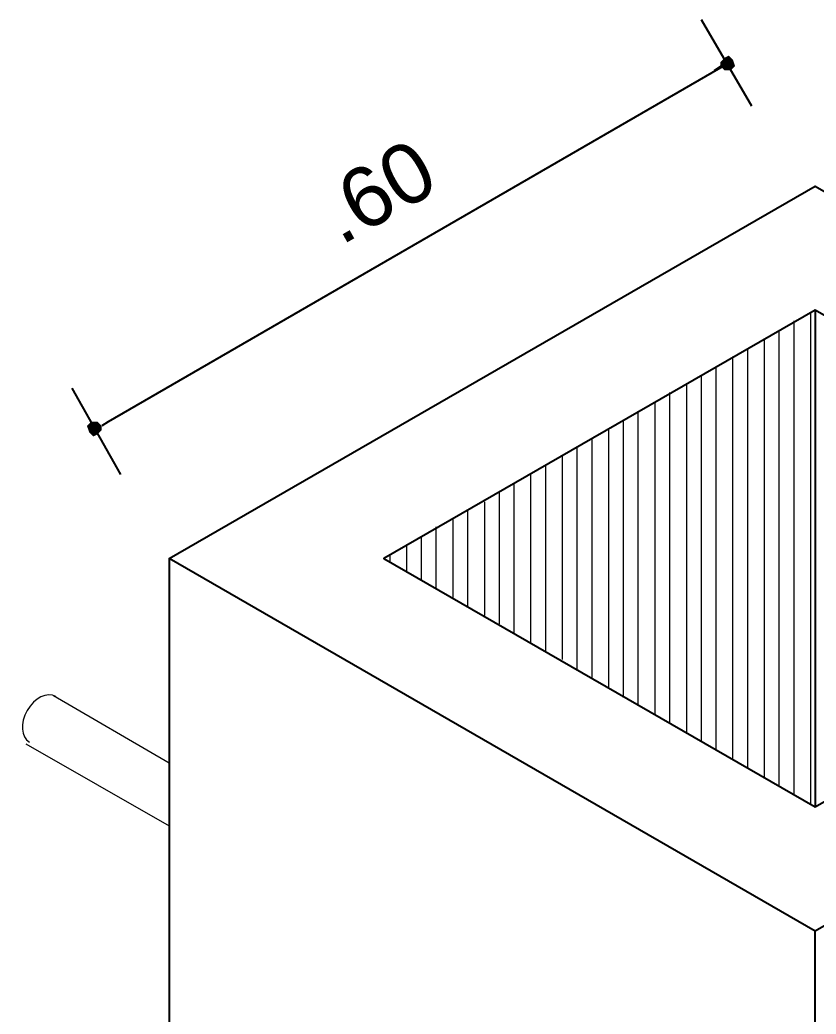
# Model space of a CAD drawing. Header units: metres. Extents: x 0 to 1935, y 0 to 1529.
# Drawn here: x 1889.9732 to 1890.2931, y 1481.7442 to 1482.1436 of the extents above; entities that cross this region are included whole.
import ezdxf

# ---------------------------------------------------------------- set-up
doc = ezdxf.new("R2010")
doc.units = ezdxf.units.M
doc.header["$LTSCALE"] = 0.005
doc.layers.add('A_50_CotasExter', color=7, linetype='Continuous')
doc.layers.add('PDF_0', color=7, linetype='Continuous')
doc.layers.add("PDF_Tub. de desague 4''", color=7, linetype='Continuous', true_color=0x002595)
doc.styles.add('PDF ArialMT', font='arial.ttf')

msp = doc.modelspace()

# ---------------------------------------------------------------- linework, layer by layer
at = {"layer": 'A_50_CotasExter', "color": 18, "ltscale": 0.005, "true_color": 0x000000}
for points in [[(1890.26732, 1482.10898), (1890.24703, 1482.14364)], [(1890.25718, 1482.12589), (1890.00863, 1481.98217), (1890.00609, 1481.98048)], [(1890.25464, 1482.12504), (1890.25211, 1482.12335)], [(1890.0137, 1481.96103), (1889.99425, 1481.99569)]]:
    msp.add_lwpolyline(points, dxfattribs=at)
for points in [[(1890.25802, 1482.12927), (1890.25718, 1482.12589), (1890.25633, 1482.12842)], [(1890.25971, 1482.12758), (1890.25802, 1482.12927), (1890.25718, 1482.12589)], [(1890.25718, 1482.12589), (1890.25633, 1482.12842), (1890.25464, 1482.12673)], [(1890.25464, 1482.12673), (1890.25464, 1482.12504), (1890.25718, 1482.12589)], [(1890.25464, 1482.12504), (1890.25718, 1482.12589), (1890.25633, 1482.12335)], [(1890.25718, 1482.12589), (1890.25633, 1482.12335), (1890.25887, 1482.12335)], [(1890.26056, 1482.12504), (1890.25718, 1482.12589), (1890.25971, 1482.12758)], [(1890.25887, 1482.12335), (1890.26056, 1482.12504), (1890.25718, 1482.12589)], [(1890.00186, 1481.98217), (1890.00017, 1481.98048), (1890.00355, 1481.97963)], [(1890.00355, 1481.97963), (1890.0044, 1481.98217), (1890.00186, 1481.98217)], [(1890.00609, 1481.98048), (1890.00355, 1481.97963), (1890.0044, 1481.98217)], [(1890.00017, 1481.98048), (1890.00355, 1481.97963), (1890.00102, 1481.97794)], [(1890.00102, 1481.97794), (1890.00271, 1481.97625), (1890.00355, 1481.97963)], [(1890.00271, 1481.97625), (1890.00355, 1481.97963), (1890.0044, 1481.9771)], [(1890.00609, 1481.97879), (1890.00609, 1481.98048), (1890.00355, 1481.97963)], [(1890.00355, 1481.97963), (1890.0044, 1481.9771), (1890.00609, 1481.97879)]]:
    msp.add_solid(points, dxfattribs=at)
at = {"layer": 'PDF_0', "color": 250, "lineweight": 25}
msp.add_lwpolyline([(1890.03314, 1481.92722), (1890.29268, 1482.07685), (1890.55223, 1481.92722), (1890.29268, 1481.77758), (1890.03314, 1481.92722), (1890.03314, 1481.67782), (1890.29268, 1481.52818), (1890.29268, 1481.77758)], dxfattribs=at)
at = {"layer": 'PDF_0', "lineweight": 25}
msp.add_lwpolyline([(1890.29268, 1482.02697), (1890.29268, 1481.82746), (1890.46599, 1481.92722), (1890.29268, 1482.02697), (1890.11938, 1481.92722), (1890.29268, 1481.82746)], dxfattribs=at)
at = {"layer": 'PDF_0', "color": 8, "lineweight": 0, "true_color": 0x808080}
for points in [[(1890.29099, 1481.8283), (1890.29099, 1482.02613)], [(1890.28423, 1481.83253), (1890.28423, 1482.02275)], [(1890.27831, 1481.83591), (1890.27831, 1482.01852)], [(1890.27239, 1481.83929), (1890.27239, 1482.01514)], [(1890.26563, 1481.84268), (1890.26563, 1482.01176)], [(1890.25971, 1481.8469), (1890.25971, 1482.00838)], [(1890.25295, 1481.85028), (1890.25295, 1482.00415)], [(1890.24111, 1481.85705), (1890.24111, 1481.99739)], [(1890.24703, 1481.85367), (1890.24703, 1482.00077)], [(1890.23435, 1481.86127), (1890.23435, 1481.994)], [(1890.22843, 1481.86466), (1890.22843, 1481.98978)], [(1890.22167, 1481.86804), (1890.22167, 1481.98639)], [(1890.21575, 1481.87142), (1890.21575, 1481.98301)], [(1890.20983, 1481.87565), (1890.20983, 1481.97879)], [(1890.20307, 1481.87903), (1890.20307, 1481.9754)], [(1890.19715, 1481.88241), (1890.19715, 1481.97202)], [(1890.19124, 1481.88664), (1890.19124, 1481.96864)], [(1890.18447, 1481.89002), (1890.18447, 1481.96441)], [(1890.17179, 1481.89678), (1890.17179, 1481.95765)], [(1890.17855, 1481.8934), (1890.17855, 1481.96103)], [(1890.16587, 1481.90101), (1890.16587, 1481.95427)], [(1890.15996, 1481.90439), (1890.15996, 1481.95004)], [(1890.15319, 1481.90777), (1890.15319, 1481.94666)], [(1890.14727, 1481.91115), (1890.14727, 1481.94328)], [(1890.14051, 1481.91538), (1890.14051, 1481.9399)], [(1890.13459, 1481.91876), (1890.13459, 1481.93567)], [(1890.12868, 1481.92214), (1890.12868, 1481.93229)], [(1890.12191, 1481.92553), (1890.12191, 1481.92891)]]:
    msp.add_lwpolyline(points, dxfattribs=at)
at = {"layer": "PDF_Tub. de desague 4''", "lineweight": 9}
for points in [[(1889.98665, 1481.87226), (1890.03314, 1481.84521)], [(1889.97566, 1481.85282), (1890.03314, 1481.81985)]]:
    msp.add_lwpolyline(points, dxfattribs=at)
for points in [[(1889.98763, 1481.87174), (1889.9842, 1481.87373), (1889.97904, 1481.87124), (1889.97612, 1481.86618)], [(1889.97612, 1481.86618), (1889.97321, 1481.86113), (1889.97363, 1481.85542), (1889.97706, 1481.85344)]]:
    msp.add_open_spline(points, degree=3, dxfattribs=at)

# ---------------------------------------------------------------- texts
at = {"layer": 'A_50_CotasExter', "color": 18, "ltscale": 0.005, "true_color": 0x000000, "insert": (1890.09622, 1482.0631), "char_height": 0.024111, "attachment_point": 4, "rotation": 29.6728, "style": 'PDF ArialMT'}
msp.add_mtext('.60', dxfattribs=at)

doc.saveas('drawing.dxf')
